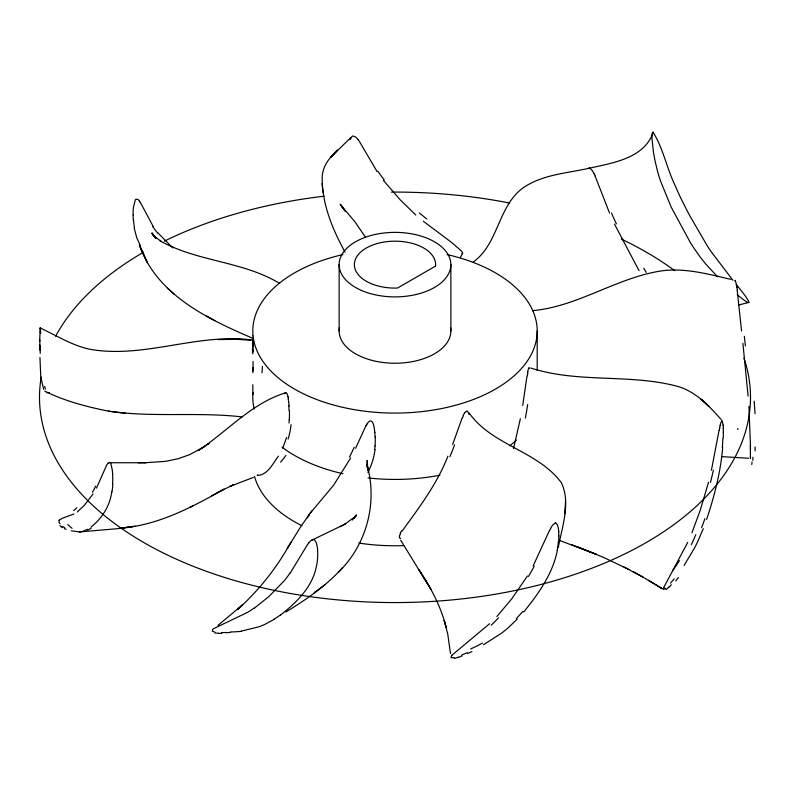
<?xml version="1.0" encoding="UTF-8"?>
<svg xmlns="http://www.w3.org/2000/svg" width="790" height="790" viewBox="0 0 790 790"><rect width="100%" height="100%" fill="white"/><g stroke="black" fill="none" stroke-linecap="round" stroke-linejoin="round"><path stroke-width="1.19" d="M537.19 370.342L537.2 330.98M558.846 535.906L558.727 531.591M723.304 432.486L723.255 428.21M750.5 449.214L750.5 447.802M39.855 340.184L39.855 344.618M252.8 384.799L252.899 394.654M252.879 367.508L252.869 370.885M345.042 252.119C332.294 228.843 321.362 202.675 322.261 175.637C322.952 168.892 326.072 162.622 330.487 157.546L350.997 137.381M252.849 346.859L252.8 339.907L236.082 339.354L250.776 339.819C196.809 333.252 144.234 358.581 90.534 349.397C72.621 345.862 55.843 335.177 40.231 328.008M39.875 336.718L40.122 327.781M750.461 456.679L750.451 458.427L750.332 445.55M289.219 419.599L289.012 423.025M469.28 413.229C492.614 445.787 538.158 451.001 561.493 482.957C570.864 503.309 562.085 526.752 558.293 547.44M564.771 513.717L565.571 500.919M375.053 446.024L374.737 449.55M722.672 447.278C720.707 471.946 714.427 496.041 706.615 519.445M367.794 470.376L368.081 468.134M527.029 375.961L522.713 405.527M111.746 491.696C110.106 505.778 101.979 518.368 91.008 527.068M527.443 373.344L527.72 371.784M520.363 418.74L513.549 448.552M719.107 430.056L711.415 470.248M557.375 550.255C552.793 573.728 538.494 593.744 523.721 611.974M719.621 427.617L720.174 425.178M708.512 482.315L700.236 510.251L691.961 532.746M286.592 437.463L282.751 448.108M734.769 280.964L735.223 280.332L736.171 283.501A17.37 4.306 80.5 0 1 736.477 285.091L736.833 287.58M399.523 535.956L399.394 537.852L400.698 538.425M350.247 139.425L352.152 136.295A1.797 1.462 -11.7 0 1 352.844 135.959L355.856 137.183A17.37 14.19 -12.5 0 1 356.853 138.161L358.206 139.8M452.65 444.474L462.18 417.821M653.261 132.197C644.206 158.741 611.983 163.017 588.264 168.448C566.134 173.306 541.98 174.689 522.842 188.03C497.769 206.565 498.796 243.409 473.338 261.994M703.248 528.589L698.35 540.182A111.301 67.14 -73.7 0 1 694.617 547.845L684.101 565.403M663.906 587.385L663.57 589.557L665.585 588.293M447.891 456.195C437.127 483.875 419.243 507.516 401.932 531.265M355.599 448.315L365.898 425.82M307.547 517.282L308.001 516.354M687.715 542.375L664.4 586.259A14.961 7.851 -63.6 0 0 663.817 587.365M367.972 472.677L371.112 465.261A105.761 85.419 14.9 0 0 375.043 449.609M463.197 415.51L463.868 414.148A15.751 10.863 -45.1 0 1 464.688 412.775M549.396 530.613L533.211 565.778M96.449 488.101L106.453 465.626M59.171 520.462L59.003 522.141L60.02 523.898M400.658 533.448L400.076 534.593A16.215 13.213 -3.8 0 0 399.493 535.956M460.521 257.185L462.081 254.36M350.671 457.993L333.518 485.337L309.018 514.655M550.512 528.51L551.736 526.446A17.37 12.492 -41.1 0 1 552.644 525.153L555.34 522.95M291.362 541.663L287.274 548.517L300.111 527.621L311.714 510.933M288.617 546.285C275.078 569.946 257.836 591.433 237.464 609.564L242.629 604.834L218.05 625.285M527.434 576.019L511.693 598.909L496.861 616.546M278.435 456.126C272.886 463.167 267.988 475.017 257.619 475.333M464.658 412.755L466.999 410.83L468.598 412.923A24.451 17.074 -46.4 0 1 468.904 414.039L469.062 414.434M93.092 493.918L84.57 505.047L77.272 511.969M367.034 423.963L367.785 422.897A15.751 12.521 15.2 0 1 368.683 421.87C370.253 419.609 372.86 421.613 373.166 423.796A24.451 19.73 15 0 1 373.611 425.05M290.345 572.839L307.438 544.656M352.35 520.047L356.517 514.981L353.486 518.447L355.875 516.127L344.667 524.293L310.934 540.607A17.37 13.697 21.2 0 0 309.976 541.515L308.643 543.046M451.525 655.769L451.031 657.774L454.072 657.557M674.117 578.873L670.532 583.129M107.983 463.325L107.183 464.421A57.838 28.361 64.7 0 0 106.383 465.517M59.418 520.087L62.134 518.319L73.934 514.014M285.862 611.993C306.303 599.541 326.408 585.726 342.455 567.783M338.614 572.049C366.866 544.527 377.985 501.996 366.787 464.105L367.972 470.712L367.133 460.491L367.518 469.112M452.275 654.91L489.553 623.754M517.292 619.064L508.237 627.724A111.301 98.661 -23.8 0 1 501.531 633.185L483.48 644.749M588.333 168.596L589.024 168.063A1.797 1.234 48.8 0 1 589.607 167.994L592.135 170.383A17.37 12.038 48.8 0 1 592.984 171.736L594.1 173.909M285.002 393.213C286.879 391.494 287.698 395.444 287.955 396.718M240.822 606.493L242.629 604.834M208.116 444.128L209.093 443.457L198.754 450.211C227.757 431.004 251.447 403.344 285.733 392.739M280.608 614.985C296.171 602.77 311.685 587.839 316.099 567.803A102.819 81.874 21.6 0 0 317.501 559.419A93.151 74.23 21.1 0 0 317.718 554.106L317.59 549.731A50.758 40.418 21.4 0 0 317.185 546.443L316.237 542.621L314.568 539.975A1.797 1.432 22.1 0 0 313.877 539.59L312.05 539.846M324.976 584.709L314.242 592.737L315.793 591.621M254.103 608.349L268.541 596.855L284.38 580.601A180.88 141.301 41.3 0 0 290.226 572.75M204.561 446.587L189.482 454.724L178.214 458.723L165.614 461.35L145.439 462.733M274.12 619.36L265.134 624.228A111.301 89.003 52.9 0 1 258.587 626.905L241.454 631.072M211.7 495.774L224.014 489.168C191.891 507.279 158.316 525.153 120.811 528.204L135.218 526.14M247.151 612.556L213.349 628.771A14.961 10.487 45.1 0 0 212.698 629.334L212.263 631.141L214.91 632.128M340.243 526.683L345.556 523.819L344.667 524.293M87.502 529.34L82.792 531.334A111.301 42.69 85.8 0 1 79.484 531.937L71.278 530.781M190.143 507.279L192.928 505.827M220.736 490.936L233.484 484.843L229.801 486.462L253.323 477.427M467.295 652.718L461.686 655.038M49.257 392.472L48.012 392.719M738.581 305.039L749.078 302.363M532.579 310.668C578.418 306.49 616.862 277.448 661.941 270.832C685.315 267.721 708.393 274.199 730.967 279.354M132.463 526.525L118.273 528.609L79.484 531.937M461.775 253.689L462.703 253.215L461.923 251.556A14.961 12.067 17.7 0 0 461.133 250.716L451.692 242.5L423.361 221.309M138.171 462.772L145.597 462.733L108.576 462.752A17.37 8.443 65.8 0 0 107.973 463.325M226.641 632.533L221.625 632.622M235.924 339.344L218.129 339.572M721.468 456.59L748.535 458.279M44.773 391.129C64.424 400.994 86.762 406.791 108.358 411.136C152.697 417.713 197.717 411.728 242.184 416.923M108.358 411.136L125.521 413.259M109.593 462.328L110.373 462.743A1.797 0.879 66.5 0 1 110.798 463.355L112.437 470.722M530.87 368.041C578.142 383.328 628.83 373.67 676.467 386.073C695.19 390.971 708.758 405.507 721.112 419.49M559.557 540.459L596.559 554.402L571.022 544.429M577.006 546.621L603.965 557.612L628.86 569.481M253.096 338.446C208.096 319.15 156.766 294.966 139.465 245.127L147.384 262.606L139.465 245.127M624.07 567.052L643.465 577.391L662.316 588.738L648.511 580.285M279.63 283.403C242.895 261.115 197.5 261.855 160.311 240.96L161.239 241.602L153.28 235.272L155.334 237.267L152.273 233.85L155.897 238.531M633.264 571.733L643.307 577.273M206.012 315.743L214.831 320.661M64.77 527.76L62.696 526.357M658.86 586.575L662.178 588.678M737.179 294.611C760.217 313.995 742.936 292.636 736.231 284.4M172.822 247.922L157.724 232.714M415.767 215.018L400.194 199.811L383.397 180.406M167.292 287.965L174.274 294.275M717.606 276.856L705.934 264.206A103.065 59.507 60 0 1 699.575 256.138L695.23 250.015A116.683 67.367 60 0 1 690.233 242.352L671.154 207.059L660.341 180.555A114.984 66.39 60 0 1 657.102 169.573L655.345 162.167A150.228 86.732 60 0 1 653.36 151.561L651.898 137.608L652.224 133.016L652.975 132.098C663.165 148.145 666.701 168.063 675.015 185.304A196.611 113.513 60 0 0 681.691 199.919L686.263 209.014A362.314 209.182 60 0 0 689.868 215.897L707.228 245.759A153.013 88.342 60 0 0 711.504 252.158L732.923 280.272M139.534 201.223L138.586 200.058A17.37 9.766 -62.4 0 0 137.894 199.436L135.811 199.287A1.797 1.007 -61.7 0 0 135.327 199.87L133.49 207.138A50.758 28.144 -61.9 0 0 133.174 210.575L133.125 214.959M345.2 211.058L341.073 205.351L355.115 222.089L365.434 237.138M345.181 211.019L340.253 204.116L342.83 208.264M155.334 237.8L152.055 233.099L155.373 237.78M152.055 233.099L154.514 236.585M377.146 171.697L359.44 141.519A57.838 47.459 -14.1 0 0 358.245 139.781M153.102 226.276L140.393 202.497M639.031 270.654L614.501 224.093M400.658 540.212L431.034 589.508L419.075 570.015C430.955 587.562 440.86 606.661 446.172 627.28L444.197 620.348L447.742 634.054L450.488 653.518M140.116 245.097L136.719 237.77L134.251 228.162M43.657 389.361L40.813 377.274L39.934 357.564M595.117 176.101L609.544 213.024M373.571 425.05L373.818 425.988A49.355 39.727 15.6 0 1 374.341 428.743L374.865 432.436M529.458 368.466L528.974 367.548L528.046 370.164A15.751 4.039 -77.8 0 0 527.779 371.774M288.222 398.111L288.39 399.138M737.169 290.049L741.553 330.931M40.3 328.482L40.389 329.42M742.896 343.324L748.11 396.136M322.063 183.448L322.991 192.247M288.765 402.09L289.091 405.951M723.107 425.188L722.05 420.497A1.797 0.573 -75.9 0 0 721.774 420.576L720.569 423.608A17.37 5.382 -75.7 0 0 720.204 425.178M40.478 330.497L40.695 333.42M748.91 406.495L750.5 446.38M112.674 474.138L112.753 478.552A93.151 46.225 66.2 0 1 112.555 483.747M253.126 351.145L252.869 342.87M252.84 341.547L252.81 340.312M252.859 349.891L252.879 353.831M450.863 264.63A55.863 32.252 0 0 1 367.064 292.567A55.863 32.252 0 0 1 367.064 236.694A55.863 32.252 0 0 1 450.863 264.63L450.863 330.98M339.137 264.63L339.137 330.98M450.567 327.643A55.863 32.252 0 0 1 395 363.232A55.863 32.252 0 0 1 339.433 327.643M646.23 272.362A163.046 56.031 58.9 0 1 643.741 268.215M616.398 223.856A180.88 98.246 56.2 0 1 611.49 212.984M594.248 173.879A57.838 40.754 48.3 0 1 595.275 176.071M426.837 218.968A163.046 107.381 19.9 0 1 419.372 212.964M384.305 180.002A180.88 139.84 6.9 0 1 378.005 171.371M133.312 220.193A93.151 51.449 -62.1 0 1 133.105 214.969M134.458 227.994A102.819 57.058 -61.8 0 1 133.559 220.015M157.526 232.902A180.88 112.684 -48 0 1 152.756 226.592M139.475 201.292A57.838 32.301 -63.6 0 1 140.324 202.576M39.786 340.974A50.758 2.005 -88.4 0 1 39.806 337.439M39.836 350.168A93.151 3.407 -88.5 0 1 39.826 344.983M40.231 353.426A102.819 4.138 -88.3 0 1 40.201 345.773M45.425 389.075A136.295 21.824 -74.2 0 1 44.625 386.448M48.012 392.709A111.301 18.605 -71 0 1 46.541 392.502M40.339 331.553A57.838 2.35 -89.8 0 1 40.418 332.758M40.231 328.176A17.37 0.83 -88.9 0 1 40.29 328.699M252.672 342.83A49.355 0.533 89.4 0 1 252.691 345.349M252.524 348.272A110.146 2.607 89 0 1 252.543 352.626M253.057 361.445A131.357 3.674 88.9 0 1 253.047 370.609M252.909 372.683A105.761 1.995 89.3 0 1 252.869 371.191M261.994 372.821A147.819 18.496 -79.3 0 1 262.428 366.402M252.543 335.691A50.441 0.652 87.3 0 1 252.583 335.878M112.377 470.682A50.758 25.073 66.3 0 1 112.615 474.099M112.832 483.984A102.819 50.738 66.4 0 1 111.973 491.923M91.235 528.125A136.295 53.572 82.3 0 1 87.631 530.041M72.058 528.303A206.555 80.995 -76.7 0 1 67.812 524.511M66.192 529.32A191.822 75.465 -73.2 0 1 64.484 528.678M62.558 527.73A87.236 31.077 -87.8 0 1 61.215 526.95M61.393 526.535A38.621 12.907 87.2 0 1 59.941 525.646M59.201 520.551A14.961 4.059 78 0 1 59.438 520.156M76.877 507.684A163.046 52.12 -89 0 1 73.697 510.636M95.63 486.215A180.88 70.814 77.8 0 1 92.43 492.239M288.074 396.748A24.451 13.154 63.2 0 1 288.34 398.15M288.271 399.088A49.355 26.287 63.4 0 1 288.646 402.031M288.824 405.803A110.146 59.773 62.8 0 1 289.041 410.405M289.426 410.642A131.357 71.712 62.6 0 1 289.338 419.688M291.066 424.694A105.761 57.038 63.2 0 1 288.083 439.052M285.842 455.435A147.819 63.032 76.9 0 1 280.598 462.081M257.639 475.037A40.981 9.302 -83.4 0 1 257.165 475.205M284.509 393.805A15.751 8.236 62.5 0 1 284.993 393.203M280.529 614.887A136.295 108.566 47.6 0 1 273.982 619.163M241.483 631.309A206.555 170.235 80.5 0 1 230.423 631.98M230.453 632.385A191.822 157.931 86.1 0 1 226.661 632.691M221.753 633.363A87.236 69.323 63.1 0 1 218.534 633.343M218.563 633.225A38.621 29.783 56.2 0 1 215.018 632.997M253.965 608.132A163.046 125.343 61.9 0 1 247.171 612.586M307.478 544.675A57.838 45.474 19.6 0 1 308.673 543.066M374.796 432.436A110.146 88.964 14.2 0 1 375.112 436.939M375.191 436.949A131.357 106.196 13.7 0 1 375.062 446.024M307.33 517.954A16.215 10.438 53.3 0 1 307.587 517.312M308.307 516.601A50.876 33.368 49.7 0 1 309.246 514.853M354.157 447.298A254.795 191.15 51.7 0 1 349.466 457.074M365.958 425.85A50.441 39.895 12.9 0 1 367.093 423.993M555.34 522.94A1.797 1.313 -41 0 1 555.962 523.049L557.493 525.024L558.372 528.461A50.758 36.844 -41.7 0 1 558.747 531.581M558.866 535.906A93.151 67.505 -42 0 1 558.599 541.328M558.412 541.377A102.819 74.724 -41.6 0 1 557.177 550.284M522.852 611.391A136.295 117.424 -26.6 0 1 516.453 618.392M482.522 643.03A206.555 202.102 -11 0 1 470.643 648.995M471.877 651.602A191.822 189.491 -4.7 0 1 467.66 653.518M462.071 655.976A87.236 80.649 -15.9 0 1 458.398 657.339M458.368 657.191A38.621 34.345 -16.7 0 1 454.28 658.435M451.475 655.749A14.961 11.988 -16.3 0 1 452.236 654.88M498.5 617.829A163.046 148.629 -11.7 0 1 491.153 625.186M534.238 566.084A180.88 148.984 -28.3 0 1 528.471 576.414M549.544 530.643A57.838 40.971 -41.7 0 1 550.66 528.55M400.125 533.289A50.876 40.794 -8.1 0 1 401.379 531.068M454.536 444.869A254.795 219.225 -16.9 0 1 449.905 456.729M462.446 417.831A50.441 33.98 -46 0 1 463.454 415.54M723.156 425.089A50.758 16.027 -76.4 0 1 723.314 428.121M723.334 432.456A93.151 29.191 -76.5 0 1 723.225 437.956M722.86 438.391A102.819 32.617 -76.4 0 1 722.317 447.624M704.887 518.675A136.295 76.008 -73.3 0 1 701.619 527.611M679.449 560.653A206.555 161.693 -84.1 0 1 672.576 570.647M678.462 577.579A191.822 155.373 -87.1 0 1 675.736 580.927M671.391 584.738A87.236 59.754 -74.3 0 1 668.962 587.345M668.725 587.069A38.621 24.46 -70.6 0 1 665.96 589.676M695.783 534.672A163.046 111.064 -70.9 0 1 691.329 544.665M713.39 470.109A180.88 90.267 -71.9 0 1 710.457 482.433M719.335 429.997A57.838 16.965 -75.9 0 1 719.838 427.588M527.671 404.49A254.795 151.502 -68.1 0 1 525.36 418.098M527.424 375.704A50.441 11.741 -78 0 1 527.829 373.166M737.781 428.457A206.555 67.92 74.2 0 1 737.88 429.622M755.072 446.893A191.822 71.544 72.5 0 1 755.141 450.883M752.949 457.173A87.236 16.432 81 0 1 752.88 460.343M752.06 461.972A38.621 4.76 84 0 1 751.774 464.54M754.154 401.192A163.046 30.247 83.5 0 1 755.033 413.743M745.395 345.882A180.88 7.367 83.6 0 1 744.348 336.313M737.05 287.619A57.838 15.306 80.4 0 1 737.396 290.127M403.581 545.623A142.2 82.101 0 0 1 358.818 543.066M301.731 525.636A142.2 82.101 0 0 1 254.499 476.34M447.091 254.587A142.2 82.101 0 0 1 508.326 380.573A142.2 82.101 0 0 1 281.675 380.573A142.2 82.101 0 0 1 342.909 254.587M743.953 358.107A355.5 205.242 0 0 1 411.59 602.345A355.5 205.242 0 0 1 41.238 377.067M55.596 336.264A355.5 205.242 0 0 1 143.622 252.188M164.33 241.148A355.5 205.242 0 0 1 324.167 196.197M391.376 192.089A355.5 205.242 0 0 1 509.669 203.05M621.345 239.054A355.5 205.242 0 0 1 674.769 270.694M516.423 440.05A142.2 82.101 0 0 1 509.698 445.846M439.912 475.225A142.2 82.101 0 0 1 368.091 477.94M342.939 473.724A142.2 82.101 0 0 1 282.04 447.189M254.252 409.003A142.2 82.101 0 0 1 253.027 392.64M334.091 153.615L330.615 157.447L337.439 150.1L334.091 153.615M435.547 266.102L397.548 288.044A40.626 23.453 0 0 1 354.384 265.124A40.626 23.453 0 0 1 395.849 241.177A40.626 23.453 0 0 1 435.547 266.102M704.947 402.653L701.115 399.177L708.887 406.416L704.947 402.653"/></g></svg>
